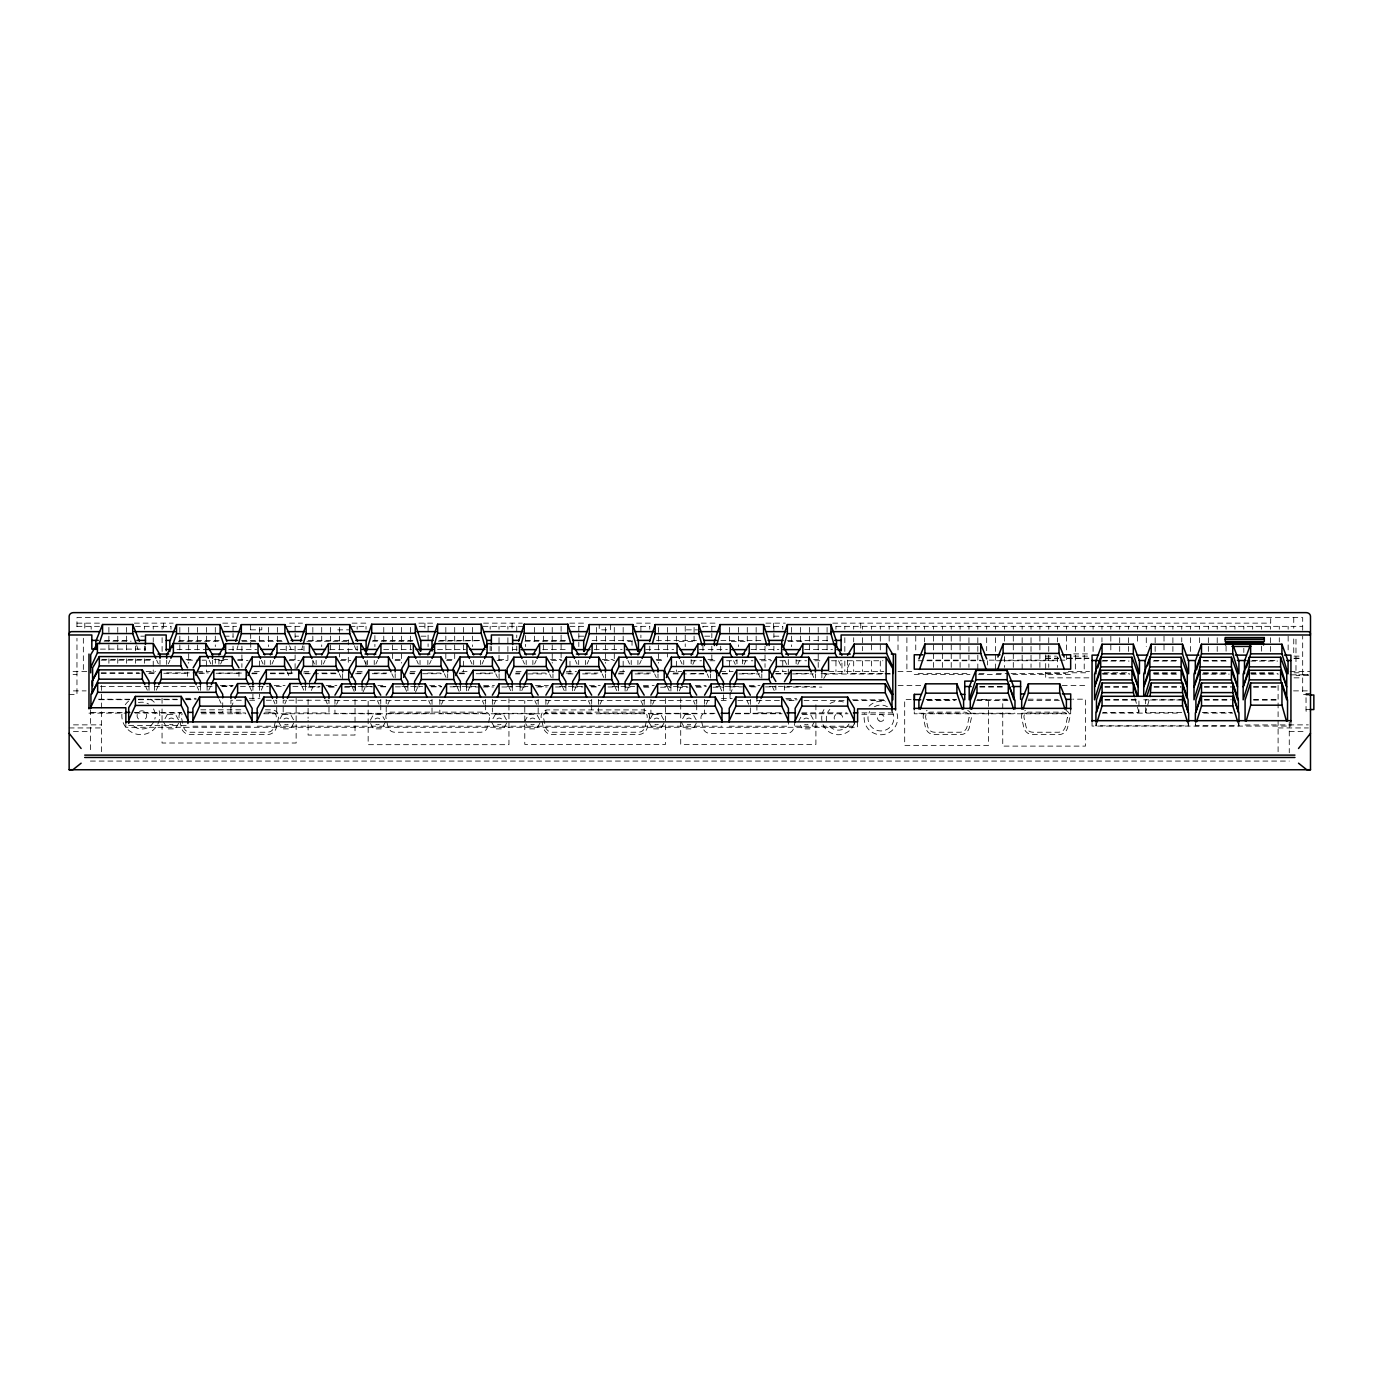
<?xml version="1.0" encoding="UTF-8"?>
<svg xmlns="http://www.w3.org/2000/svg" width="1383" height="1383" viewBox="0 0 1383 1383"><rect width="100%" height="100%" fill="white"/><g stroke="black" fill="none" stroke-linecap="round" stroke-linejoin="round"><path stroke-width="0.75" stroke-dasharray="5 3.75" d="M275.407 721.286L274.18 726.801A6.967 6.967 0 0 1 267.386 732.247L190.284 732.247A6.967 6.967 0 0 1 183.49 726.801L181.45 717.604A4.477 4.477 0 0 1 182.331 713.818M646.362 721.286L645.135 726.801A6.967 6.967 0 0 1 638.341 732.247L552.301 732.247A6.967 6.967 0 0 1 545.507 726.801L543.45 717.604A4.477 4.477 0 0 1 547.824 712.141L642.801 712.141A4.477 4.477 0 0 1 647.175 717.604M795.381 720.56L793.738 727.925A6.967 6.967 0 0 1 786.944 733.37L709.842 733.37A6.967 6.967 0 0 1 703.048 727.925L701.406 720.56M236.856 649.716L237.98 645.705M301.667 649.716L302.791 645.705M1181.739 712.401L1145.643 712.401L1149.55 698.553M1188.654 721.58L1188.654 725.816L1095.924 725.816L1097.151 721.84M1238.943 721.58L1238.943 725.816L1195.361 725.816L1196.589 721.84M156.279 690.169L157.956 686.504M168.363 663.823L170.04 660.158M208.781 690.169L210.458 686.504M220.606 664.013L222.283 660.348M230.909 707.56L234.263 700.213M272.002 664.013L273.678 660.348M261.301 690.169L262.977 686.504M284.846 703.895L286.523 700.213M323.397 664.013L325.074 660.348M311.296 690.463L312.973 686.798M336.622 704.241L338.299 700.576M362.934 692.295L365.44 686.798M375.899 664.013L377.576 660.348M387.88 704.241L389.557 700.576M415.436 692.295L417.96 686.798M429.543 664.013L431.219 660.348M441.505 704.241L443.182 700.576M468.146 690.618L469.822 686.953M482.062 664.013L483.722 660.348M494.025 704.241L495.702 700.576M521.771 690.618L523.448 686.953M534.564 664.013L536.241 660.348M547.547 704.241L549.224 700.576M574.291 690.618L575.968 686.953M587.084 664.013L588.76 660.348M600.066 704.241L601.743 700.576M626.776 690.86L628.452 687.195M639.603 664.013L641.28 660.348M652.586 704.241L654.263 700.576M679.295 690.86L680.955 687.195M692.831 664.41L694.508 660.746M706.212 704.241L707.889 700.576M730.051 694.197L733.405 686.85M744.175 664.41L745.852 660.746M758.576 703.774L760.252 700.109M797.801 664.41L799.478 660.746M847.52 668.075L850.873 660.746M385.65 721.615L381.639 728.876L373.583 728.876L369.572 721.615L373.583 714.354L381.639 714.354L384.647 719.8M524.641 721.615L528.652 714.354L536.708 714.354L540.718 721.615L536.708 728.876L528.652 728.876L525.747 723.62M798.389 721.615L801.397 716.169M814.466 721.615L810.455 728.876L802.399 728.876L800.394 725.245M823.784 678.465L827.604 672.017M438.342 641.124L480.454 640.692M76.964 623.145L99.887 623.145M134.376 623.145L173.169 623.145M222.732 623.145L237.824 623.145M289.566 623.145L302.497 623.145M352.06 623.145L367.152 623.145M418.876 623.145L434.227 623.145M483.549 623.145L522.342 623.145M569.761 623.145L586.997 623.145M636.578 623.145L651.67 623.145M701.25 623.145L718.486 623.145M765.905 623.145L785.302 623.145M832.722 623.145L1270.7 623.145L1270.7 617.561M76.964 626.343L100.025 626.343M135.499 626.343L170.973 626.343M224.167 626.343L236.579 626.343M286.229 626.343L302.186 626.343M350.072 626.343L366.028 626.343M419.222 626.343L433.415 626.343M483.065 626.343L523.863 626.343M569.969 626.343L585.925 626.343M632.031 626.343L649.768 626.343M702.962 626.343L715.374 626.343M765.024 626.343L782.761 626.343M835.954 626.343L1302.682 626.343M250.617 629.853L261.785 629.853L261.785 624.822M337.763 629.853L348.931 629.853M686.366 629.853L697.551 629.853M140.824 636.18L144.368 636.18M224.167 636.18L233.036 636.18M295.098 636.18L298.642 636.18M421.002 636.18L428.09 636.18M578.82 636.18L585.925 636.18M704.725 636.18L711.83 636.18M773.892 636.18L782.761 636.18M104.693 640.398L130.434 640.398M179.133 640.398L220.053 640.398M241.576 640.398L282.495 640.398M308.323 640.398L349.242 640.398M372.926 640.398L413.845 640.398M439.673 640.398L480.593 640.398M525.505 640.398L566.304 640.398M592.08 640.398L630.717 640.398M656.476 640.398L699.418 640.398M720.889 640.398L761.687 640.398M787.446 640.398L830.388 640.398M104.157 641.176L131.126 641.176M178.269 641.297L220.467 641.297M242.077 641.297L284.293 641.297M306.888 641.297L349.086 641.297M372.425 641.193L414.537 641.193M524.952 641.193L567.065 641.193M627.899 641.556L632.117 641.556M679.088 641.556L695.926 641.556M731.244 641.556L748.099 641.556M788.103 641.556L802.832 641.556M100.406 649.111L145.457 649.111M176.989 649.405L204.978 649.405M228.662 649.405L256.65 649.405M280.334 649.405L306.179 649.405M329.863 649.405L357.851 649.405M383.696 649.405L411.685 649.405M437.529 649.405L465.518 649.405M512.626 649.612L516.931 649.612M542.689 649.612L568.448 649.612M594.223 649.612L622.125 649.612M645.74 649.612L673.659 649.612M699.418 649.612L727.337 649.612M750.952 649.612L778.854 649.612M804.629 649.612L832.531 649.612M1073.727 653.9L1088.836 653.9M1045.686 656.13L1056.491 656.13M1073.761 656.13L1088.888 656.13M1294.039 656.13L1302.682 656.13M1045.686 658.152L1058.652 658.152M1067.296 658.152L1088.888 658.152M1294.039 658.152L1302.682 658.152M1045.686 658.377L1058.652 658.377M1067.296 658.377L1088.888 658.377M1294.039 658.377L1302.682 658.377M101.927 659.466L151.525 659.466M186.031 659.466L194.657 659.466M214.071 659.466L220.537 659.466M222.698 659.466L229.163 659.466M237.79 659.466L246.416 659.466M289.548 659.466L298.175 659.466M341.307 659.466L349.934 659.466M395.227 659.466L403.853 659.466M446.986 659.466L455.612 659.466M498.744 659.466L507.388 659.466M550.52 659.466L561.291 659.466M602.279 659.466L613.049 659.466M656.199 659.466L664.825 659.466M707.958 659.466L716.584 659.466M759.716 659.466L770.504 659.466M813.636 659.466L822.263 659.466M101.201 660.175L151.594 660.175M187.518 660.175L200.016 660.175M202.091 660.175L206.257 660.175M927.094 660.158L980.668 660.158M989.243 660.158L997.817 660.158M999.961 660.158L1057.805 660.158M1059.948 660.158L1068.523 660.158M218.929 660.365L225.17 660.365M237.669 660.365L248.076 660.365M289.064 660.365L299.471 660.365M340.46 660.365L350.867 660.365M395.054 660.365L403.387 660.365M446.605 660.365L454.938 660.365M497.033 660.365L507.44 660.365M551.627 660.365L562.051 660.365M604.146 660.365L614.553 660.365M656.666 660.365L664.998 660.365M691.154 660.763L701.561 660.763M709.894 660.763L718.226 660.763M726.559 660.763L736.966 660.763M742.498 660.763L752.905 660.763M761.238 660.763L771.645 660.763M779.977 660.763L788.31 660.763M796.124 660.763L806.531 660.763M814.864 660.763L823.196 660.763M831.529 660.763L841.936 660.763M847.52 660.763L882.924 660.763M918.191 660.746L985.37 660.746M996.4 660.746L1057.286 660.746M1102.735 660.521L1128.407 660.521M1154.062 660.521L1179.716 660.521M1203.245 660.521L1228.917 660.521M1252.428 660.521L1278.099 660.521M1102.113 661.057L1129.081 661.057M1153.353 661.057L1178.247 661.057M1203.625 661.057L1228.536 661.057M1250.716 661.057L1277.685 661.057M73.057 671.568L87.25 671.568M146.131 671.568L155.518 671.568M197.562 671.568L209.974 671.568M254.316 671.568L261.301 671.568M303.966 671.568L311.054 671.568M357.16 671.568L362.761 671.568M410.267 671.568L417.459 671.568M462.078 671.568L468.889 671.568M516.049 671.568L522.515 671.568M566.408 671.568L576.486 671.568M619.67 671.568L628.297 671.568M669.268 671.568L681.681 671.568M720.699 671.568L733.111 671.568M773.892 671.568L786.305 671.568M828.866 671.568L883.841 671.568M898.016 671.568L913.264 671.568M1068.264 671.568L1089.545 671.568M1290.114 671.568L1310.496 671.568M1045.686 672.778L1088.888 672.778M1103.997 672.778L1129.911 672.778M1153.664 672.778L1179.578 672.778M1203.331 672.778L1229.245 672.778M1250.854 672.778L1276.768 672.778M1294.039 672.778L1302.682 672.778M101.201 672.881L138.992 672.881M149.485 672.881L155.795 672.881M166.686 672.881L195.85 672.881M197.925 672.881L208.332 672.881M218.929 673.072L243.909 673.072M252.242 673.072L260.574 673.072M270.325 673.072L295.305 673.072M303.638 673.072L311.97 673.072M321.72 673.072L336.294 673.072M357.108 673.072L363.366 673.072M374.24 673.072L386.721 673.072M409.627 673.072L415.885 673.072M427.866 673.072L440.364 673.072M459.104 673.072L467.419 673.072M480.385 673.072L492.867 673.072M515.773 673.072L519.939 673.072M532.887 673.072L545.386 673.072M566.2 673.072L574.533 673.072M585.407 673.072L597.905 673.072M618.72 673.072L627.052 673.072M637.926 673.072L650.408 673.072M673.314 673.072L679.572 673.072M101.218 673.262L140.081 673.262M148.707 673.262L155.19 673.262M163.816 673.262L187.569 673.262M199.394 673.262L207.727 673.262M216.059 673.262L238.965 673.262M251.706 673.728L260.021 673.728M270.446 673.728L291.26 673.728M305.176 673.728L311.434 673.728M313.509 673.728L336.415 673.728M355.604 673.728L363.936 673.728M372.269 673.728L386.842 673.728M410.215 673.728L414.381 673.728M422.697 673.728L441.436 673.728M459.519 673.728L465.777 673.728M476.184 673.728L492.832 673.728M691.154 673.486L703.653 673.486M722.393 673.486L730.725 673.486M742.498 673.486L754.997 673.486M775.811 673.486L786.218 673.486M796.124 673.486L808.623 673.486M821.122 673.486L841.936 673.486L841.936 659.605M882.924 673.486L847.52 673.486L847.52 659.605M884.999 673.486L891.257 673.486M918.191 673.469L970.676 673.469M979.078 673.469L987.462 673.469M996.4 673.469L1009.002 673.469M1011.094 673.469L1065.671 673.469M515.479 673.901L519.645 673.901M527.978 673.901L546.717 673.901M567.998 673.901L574.239 673.901M582.571 673.901L597.145 673.901M618.426 673.901L626.758 673.901M635.091 673.901L649.664 673.901M673.02 673.901L679.278 673.901M681.352 673.901L704.258 673.901M722.237 673.901L730.57 673.901M738.902 673.901L759.716 673.901M775.88 673.901L790.454 673.901M792.528 673.901L813.36 673.901M824.009 674.022L892.83 674.022M1102.113 673.763L1129.081 673.763M1153.353 673.763L1178.247 673.763M1203.625 673.763L1228.536 673.763M1250.716 673.763L1277.685 673.763M1102.856 674.091L1129.825 674.091M1154.096 674.091L1178.99 674.091M1202.294 674.091L1229.28 674.091M1251.459 674.091L1278.445 674.091M73.057 674.403L76.964 674.403M914.249 674.576L969.95 674.576M978.524 674.576L1004.248 674.576M1012.805 674.576L1070.667 674.576M1302.682 674.403L1308.543 674.403M1290.114 674.852L1308.474 674.783M1308.543 675.405L1295.975 675.371L1295.975 636.18M1088.888 677.843L1045.686 677.843L1045.686 653.9M1294.039 677.843L1302.682 677.843M220.295 685.467L233.243 685.467M274.249 685.467L285.054 685.467M326.06 685.467L336.864 685.467M377.87 685.467L386.514 685.467M429.681 685.467L440.486 685.467M483.652 685.467L494.457 685.467M535.463 685.467L548.429 685.467M589.435 685.467L600.239 685.467M643.406 685.467L654.211 685.467M695.217 685.467L706.021 685.467M749.188 685.467L759.993 685.467M898.155 685.467L921.891 685.467M1062.213 685.467L1088.127 685.467M222.3 685.968L232.707 685.968M100.475 686.538L149.001 686.538M154.602 686.538L200.414 686.538M207.104 686.538L213.362 686.538M221.678 686.538L232.102 686.538M240.435 686.538L268.354 686.452M276.289 686.538L282.927 686.452M292.937 686.538L319.75 686.452M328.082 686.452L336.415 686.452M349.363 686.452L372.269 686.452M380.602 686.452L386.842 686.452M401.883 686.452L422.697 686.452M431.029 686.452L441.436 686.452M453.278 686.452L476.184 686.452M484.517 686.452L492.832 686.452M507.146 686.625L527.978 686.625M538.385 686.625L546.717 686.625M559.666 686.625L582.571 686.625M590.904 686.625L599.237 686.625M612.185 686.625L635.091 686.625M643.423 686.625L651.739 686.625M664.687 686.625L687.593 686.625M695.926 686.625L706.333 686.625M715.996 686.625L740.977 686.625M749.309 686.625L757.642 686.625M769.622 686.625L815.434 686.625M979.786 686.521L1005.562 686.521M309.619 686.832L320.043 686.832M328.359 686.832L334.617 686.832M345.024 686.832L355.431 686.832M362.087 686.832L372.511 686.832M380.826 686.832L387.084 686.832M395.4 686.832L407.899 686.832M414.606 686.832L422.939 686.832M431.271 686.832L441.678 686.832M450.011 686.832L460.418 686.832M466.469 686.971L481.042 686.971M483.116 686.971L493.541 686.971M501.856 686.971L512.28 686.971M520.094 686.971L528.427 686.971M536.76 686.971L547.167 686.971M555.499 686.971L565.906 686.971M572.614 686.971L583.021 686.971M591.354 686.971L599.686 686.971M608.001 686.971L618.426 686.971M730.051 686.884L742.533 686.884M750.865 686.884L757.123 686.884M765.439 686.884L775.863 686.884M1104.931 686.798L1129.825 686.798M1154.096 686.798L1181.065 686.798M1204.368 686.798L1231.354 686.798M1253.534 686.798L1278.445 686.798M308.098 687.005L318.764 687.005M329.431 687.005L335.827 687.005M344.367 687.005L355.033 687.005L355.033 691.189M625.099 687.213L633.431 687.213M643.838 687.213L652.171 687.213M660.504 687.213L670.911 687.213M677.618 687.213L688.025 687.213M696.358 687.213L704.673 687.213M713.006 687.213L723.413 687.213M784.455 687.092L821.865 687.092M979.821 687.057L1005.355 687.057M1104.931 687.092L1129.825 687.092M1154.096 687.092L1181.065 687.092M1204.368 687.092L1231.354 687.092M1253.534 687.092L1278.445 687.092M73.403 690.878L86.126 690.878M1293.52 690.878L1310.496 690.878M1310.496 693.402L1306.036 693.402L1306.036 711.156L1310.496 711.156M69.15 694.508L76.964 694.508L76.964 638.255M1308.543 694.508L1302.682 694.508L1302.682 636.18M1306.036 695.009L1309.943 695.009M185.478 698.311L196.109 698.311M249.32 698.311L259.952 698.311M721.477 698.605L732.212 698.605M785.855 698.605L796.591 698.605M98.349 699.245L130.019 699.245M138.456 699.245L149.001 699.245M154.602 699.245L177.508 699.245M185.823 699.245L196.248 699.245M1006.997 699.176L1002.744 699.176L1002.744 746.111L1085.43 746.111L1085.43 699.176L1072.707 699.176M1028.191 699.176L1058.168 699.366M911.138 699.556L904.689 699.556L904.689 745.368L988.499 745.368L988.499 699.556L977.746 699.556M926.178 699.556L956.258 699.556M99.576 699.694L129.812 699.694M138.456 699.694L177.335 699.694M185.979 699.694L194.623 699.694M786.581 699.815L797.196 699.815M852.447 699.815L884.325 699.815M927.025 699.781L956.362 699.781M977.695 699.781L1007.498 699.781M1104.931 699.798L1138.14 699.798M1143.724 699.798L1185.214 699.798M1204.368 699.798L1231.354 699.798M1253.534 699.798L1278.445 699.798M241.333 700.247L230.909 700.247L230.909 712.954L245.5 712.954M249.666 700.247L257.981 700.247M266.314 700.247L276.721 700.247L276.721 712.954L264.239 712.954M1104.965 699.971L1138.935 699.971L1138.935 712.401L1102.856 712.401M1181.739 699.971L1145.643 699.971L1145.643 712.401M1204.42 699.971L1229.885 699.971M1253.568 699.971L1279.05 699.971M756.899 700.42L780.479 700.42M789.053 700.42L795.484 700.42M804.059 700.42L844.806 700.42M853.38 700.42L885.552 700.42M927.423 700.507L955.083 700.507M976.692 700.507L1008.605 700.507M1028.088 700.507L1060 700.507M334.945 700.593L380.757 700.593M386.203 700.593L432.015 700.593M439.829 700.593L485.64 700.593M492.348 700.593L538.16 700.593M545.887 700.593L591.682 700.593M598.39 700.593L644.201 700.593M650.909 700.593L696.721 700.593M704.535 700.593L712.867 700.593M721.2 700.593L729.533 700.593M737.848 700.593L750.347 700.593M1306.036 709.548L1309.943 709.548M200.812 709.807L243.927 709.807M265.467 709.807L272.866 709.877A6.829 6.829 0 0 1 278.657 717.103L276.185 728.322A9.301 9.301 0 0 1 268.423 734.529L189.246 734.529A9.301 9.301 0 0 1 181.484 728.322L179.012 717.103A6.829 6.829 0 0 1 181.19 711.605M200.881 712.141L243.892 712.141M265.398 712.141L271.846 712.141A4.477 4.477 0 0 1 276.22 717.604M90.932 712.401L123.329 712.401M134.134 712.401L181.657 712.401M201.105 712.401L222.715 712.401L222.715 699.694M1202.294 712.401L1232.011 712.401M780.479 712.85L756.899 712.85L756.899 699.158M801.915 712.85L846.949 712.85M861.955 712.85L891.983 712.85M88.979 713.144L125.853 713.144M135.05 713.092L181.588 713.092M1102.389 713.109L1180.027 713.109M1203.659 713.109L1232.72 713.109M714.959 713.3L704.535 713.3L704.535 704.829M735.479 713.265L780.652 713.265M918.9 713.23L963.588 713.23M970.296 713.23L1014.984 713.23M1021.691 713.23L1066.397 713.23M201.365 713.766L245.776 713.766M263.634 713.766L713.369 713.766M735.566 713.766L782.104 713.766M801.483 713.766L848.021 713.766M802.399 714.354L810.455 714.354L813.463 719.8M861.816 714.285L895.579 714.285M73.472 724.865L101.547 724.865M1245.08 724.969L1308.335 724.865M128.705 725.522L187.932 725.522M192.911 726.196L252.121 726.196M257.169 726.196L721.978 726.196M729.221 726.196L788.448 726.196L788.448 720.785M795.139 726.196L854.366 726.196L854.366 720.785M69.15 727.942L101.547 727.942M1278.099 727.942L1308.37 727.942M73.403 731.538L90.379 731.538M1289.267 731.538L1306.261 731.538M90.379 761.065L1289.267 761.065M838.582 660.746L841.936 668.075M812.08 673.884L813.757 677.549M784.956 660.746L786.633 664.41M772.509 686.85L774.186 690.515M758.454 673.884L760.131 677.549M733.612 660.746L735.289 664.41M746.993 700.576L748.67 704.241M720.076 687.195L721.753 690.86M707.145 673.884L708.822 677.549M680.384 660.348L682.061 664.013M693.367 700.576L695.044 704.241M667.557 687.195L669.234 690.86M654.643 673.884L656.32 677.549M627.865 660.348L629.542 664.013M640.848 700.576L644.201 707.906L644.201 713.3L598.39 713.3L598.39 707.906M615.072 686.953L616.749 690.618M602.124 673.884L603.801 677.549M575.345 660.348L577.022 664.013M588.345 700.576L590.005 704.241M562.553 686.953L564.229 690.618M549.604 673.884L551.281 677.549M522.843 660.348L524.52 664.013M534.806 700.576L536.483 704.241M508.927 686.953L510.604 690.618M495.736 673.711L497.413 677.376M470.324 660.348L472.001 664.013M482.287 700.576L483.964 704.241M457.064 686.798L459.571 692.295M444.341 673.711L446.017 677.376M416.698 660.348L418.358 664.013M428.661 700.576L430.338 704.241M404.545 686.798L407.069 692.295M391.821 673.711L393.498 677.376M364.178 660.348L365.855 664.013M377.403 700.576L379.08 704.241M352.077 686.798L354.601 692.295M339.302 673.711L340.979 677.376M312.783 660.348L314.46 664.013M325.645 700.213L327.304 703.895M302.082 686.504L303.759 690.169M287.076 671.879L288.753 675.544M261.387 660.348L263.064 664.013M273.385 700.213L275.044 703.895M249.562 686.504L252.916 693.834M209.144 660.158L210.821 663.823M219.361 699.66L221.038 703.342M197.06 686.504L198.737 690.169M156.642 660.158L158.319 663.823M145.664 686.504L147.341 690.169M354.411 645.705L355.967 649.716M289.6 645.705L291.173 649.716M136.744 645.584L138.093 649.595M1237.716 721.84L1238.943 725.816M1187.427 721.84L1188.654 725.816M1135.028 698.553L1138.935 712.401M1302.682 630.199L1302.682 617.561L76.964 617.561L76.964 630.199M1293.745 617.561L1293.745 628.245M1293.745 638.946L1293.745 653.9M1290.927 721.857L1290.927 726.075L1092.051 726.075L1092.051 721.857M1289.267 722.237L1289.267 752.784M1288.143 626.361L1288.143 629.23M1288.143 636.18L1288.143 652.517M1279.292 626.361L1279.292 629.23M1279.292 637.701L1279.292 641.937M1278.099 685.467L1278.099 752.784M1270.424 626.361L1270.424 629.23M1270.424 637.701L1270.424 652.517M1261.555 626.361L1261.555 629.23M1261.555 646.155L1261.555 652.517M1252.687 626.361L1252.687 629.23M1243.818 626.361L1243.818 629.23M1243.818 648.281L1243.818 652.517M1234.95 626.361L1234.95 629.23M1226.081 626.361L1226.081 629.23M1226.081 646.155L1226.081 652.517M1217.213 626.361L1217.213 629.23M1217.213 637.701L1217.213 652.517M1208.344 626.361L1208.344 629.23M1208.344 637.701L1208.344 652.517M1199.493 626.361L1199.493 629.23M1199.493 637.701L1199.493 644.046M1195.361 721.58L1195.361 725.816M1190.625 626.361L1190.625 629.23M1190.625 637.701L1190.625 652.517M1181.756 626.361L1181.756 629.23M1181.756 637.701L1181.756 641.937M1172.888 626.361L1172.888 629.23M1172.888 637.701L1172.888 652.517M1164.019 626.361L1164.019 629.23M1164.019 636.18L1164.019 652.517M1155.151 626.361L1155.151 629.23M1155.151 637.701L1155.151 652.517M1146.282 626.361L1146.282 629.23M1146.282 637.701L1146.282 646.587M1137.414 626.361L1137.414 629.23M1137.414 636.18L1137.414 644.513M1128.545 626.361L1128.545 629.23M1128.545 637.701L1128.545 652.517M1119.694 626.361L1119.694 629.23M1119.694 637.701L1119.694 652.517M1110.826 626.361L1110.826 629.23M1110.826 636.18L1110.826 652.517M1101.957 626.361L1101.957 629.23M1101.957 637.701L1101.957 641.937M1095.924 721.58L1095.924 725.816M1093.089 626.361L1093.089 629.23M1093.089 637.701L1093.089 652.517M1084.22 626.361L1084.22 629.23M1084.22 637.701L1084.22 671.568M1075.352 626.361L1075.352 629.23M1075.352 637.701L1075.352 671.568M1070.701 709.669L1070.701 713.784L914.267 713.784L914.267 709.773M1066.483 626.361L1066.483 629.23M1066.483 636.18L1066.483 652.517M1066.483 654.626L1066.483 663.235M1057.615 626.361L1057.615 629.23M1057.615 637.701L1057.615 641.937M1057.615 656.752L1057.615 667.401M1048.746 626.361L1048.746 629.23M1048.746 637.701L1048.746 667.401M1039.895 626.361L1039.895 629.23M1039.895 636.18L1039.895 667.401M1031.026 626.361L1031.026 629.23M1031.026 637.701L1031.026 667.401M1022.158 626.361L1022.158 629.23M1022.158 637.701L1022.158 671.568M1013.29 626.361L1013.29 629.23M1013.29 636.18L1013.29 667.401M1004.421 626.361L1004.421 629.23M1004.421 636.18L1004.421 641.937M1004.421 656.752L1004.421 667.401M995.553 626.361L995.553 629.23M995.553 637.701L995.553 671.568M987.462 660.746L987.462 664.981M986.684 626.361L986.684 629.23M986.684 637.701L986.684 650.753M977.816 626.361L977.816 629.23M977.816 637.701L977.816 671.568M968.947 626.361L968.947 629.23M968.947 637.701L968.947 667.401M960.096 626.361L960.096 629.23M960.096 636.18L960.096 667.401M951.227 626.361L951.227 629.23M951.227 636.18L951.227 667.401M942.359 626.361L942.359 629.23M942.359 636.18L942.359 667.401M933.49 626.361L933.49 629.23M933.49 636.18L933.49 667.401M924.622 626.361L924.622 629.23M924.622 637.701L924.622 641.937M915.753 626.361L915.753 629.23M915.753 636.18L915.753 652.517M906.885 626.361L906.885 629.23M906.885 637.701L906.885 671.568M898.016 626.361L898.016 629.23M898.016 636.18L898.016 652.517M889.165 626.361L889.165 629.23M889.165 636.18L889.165 644.046M880.297 626.361L880.297 629.23M880.297 636.18L880.297 650.753M880.297 660.988L880.297 671.568M871.428 626.361L871.428 629.23M871.428 636.18L871.428 650.753M871.428 660.988L871.428 671.568M862.56 626.361L862.56 629.23M862.56 637.701L862.56 650.753M862.56 660.988L862.56 671.568M860.745 623.145L860.745 632.463M857.598 721.874L857.598 727.285L125.853 727.285L125.853 721.874M853.691 626.361L853.691 629.23M853.691 637.701L853.691 641.937M853.691 660.988L853.691 671.568M844.823 626.361L844.823 629.23M844.823 637.701L844.823 652.517M844.823 660.988L844.823 671.568M835.954 626.361L835.954 629.23M835.954 660.988L835.954 671.568M827.086 627.381L827.086 650.753M821.865 674.022L821.865 677.947M818.217 627.381L818.217 667.401M815.901 704.846L815.901 744.417L680.713 744.417L680.713 704.846M815.434 673.901L815.434 678.137M809.366 627.381L809.366 650.753M800.498 627.381L800.498 644.046M796.124 659.605L796.124 663.84M791.629 627.381L791.629 646.587M788.31 659.605L788.31 667.125M788.31 669.251L788.31 673.486M784.455 685.933L784.455 690.169M782.761 626.361L782.761 629.23M782.761 661.16L782.761 671.568M775.863 685.709L775.863 689.944M773.892 626.343L773.892 632.238M773.892 633.466L773.892 637.701M773.892 646.155L773.892 650.753M773.529 623.145L773.529 629.853M765.024 646.155L765.024 667.401M761.808 673.901L761.808 678.137M756.155 627.381L756.155 650.753M750.347 699.418L750.347 706.955M750.347 707.906L750.347 713.3M747.287 627.381L747.287 644.046M742.498 659.605L742.498 663.84M738.418 627.381L738.418 646.587M736.966 659.605L736.966 663.84M730.051 685.709L730.051 692.07M730.051 693.229L730.051 699.591M729.567 627.381L729.567 641.937M729.567 661.16L729.567 671.568M723.413 686.037L723.413 699.919M720.699 646.155L720.699 650.753M711.83 626.343L711.83 632.238M711.83 633.466L711.83 637.701M711.83 646.155L711.83 663.235M710.499 673.901L710.499 678.137M704.535 699.418L704.535 703.67M702.962 626.361L702.962 627.381M702.962 646.155L702.962 650.753M696.721 699.418L696.721 703.67M696.721 704.829L696.721 713.3L650.909 713.3L650.909 704.829M694.093 627.381L694.093 644.046M691.154 659.605L691.154 663.84M685.225 626.343L685.225 646.587M683.738 660.365L683.738 664.601M680.713 698.605L680.713 702.771M677.618 686.037L677.618 692.399M676.356 627.381L676.356 641.937M676.356 661.16L676.356 671.568M670.911 686.037L670.911 694.525M667.488 627.381L667.488 656.994M665.551 698.571L665.551 744.382L524.779 744.382L524.779 700.662M658.619 627.381L658.619 663.097M657.997 673.901L657.997 678.137M650.909 699.418L650.909 703.67M649.768 626.361L649.768 629.23M649.768 646.155L649.768 650.753M644.201 699.418L644.201 706.955M640.899 626.343L640.899 637.701M637.926 660.365L637.926 664.601M632.031 640.346L632.031 646.587M631.218 660.365L631.218 664.601M625.099 686.037L625.099 692.399M623.163 627.381L623.163 641.937M623.163 661.16L623.163 671.568M618.426 685.812L618.426 692.174M614.294 627.381L614.294 659.086M610.387 624.822L610.387 629.853L599.219 629.853L599.219 624.822M605.426 627.381L605.426 663.235M605.477 673.901L605.477 678.137M598.39 699.418L598.39 706.955M596.557 627.381L596.557 650.753M591.682 699.418L591.682 703.67M591.682 704.829L591.682 713.3L545.887 713.3L545.887 707.906M585.407 660.365L585.407 664.601M578.82 626.343L578.82 632.238M578.82 633.466L578.82 646.587M578.699 660.365L578.699 664.601M572.614 685.812L572.614 692.174M569.969 661.16L569.969 671.568M565.906 685.812L565.906 692.174M561.1 626.343L561.1 661.16M552.958 673.901L552.958 678.137M552.232 627.381L552.232 663.097M545.887 699.418L545.887 706.955M543.363 627.381L543.363 650.753M538.16 699.418L538.16 706.955M538.16 707.906L538.16 713.3L492.348 713.3L492.348 707.906M534.495 627.381L534.495 644.513M532.887 660.365L532.887 664.601M526.18 660.365L526.18 664.601M525.626 635.575L525.626 646.587M520.094 685.812L520.094 692.174M516.758 626.343L516.758 637.701M516.758 646.155L516.758 650.753M512.626 646.674L512.626 650.84M512.28 685.812L512.28 692.174M512.073 623.145L512.073 629.853M508.944 698.864L508.944 703.031M508.944 705.123L508.944 744.676L368.155 744.676L368.155 698.864M507.889 626.361L507.889 629.23M507.889 637.701L507.889 663.097M499.021 626.361L499.021 629.23M499.021 637.701L499.021 663.097M499.09 673.728L499.09 681.041M492.348 699.418L492.348 706.955M491.363 646.57L491.363 650.684M490.17 626.361L490.17 629.23M490.17 646.155L490.17 650.753M485.64 699.418L485.64 703.67M485.64 704.829L485.64 713.3L439.829 713.3L439.829 707.906M480.385 660.365L480.385 664.601M473.678 660.365L473.678 664.601M472.433 627.381L472.433 646.587M466.469 685.812L466.469 692.174M463.564 627.381L463.564 650.753M463.564 661.16L463.564 671.568M460.418 685.657L460.418 694.128M454.696 627.381L454.696 659.086M447.694 673.728L447.694 677.964M445.827 627.381L445.827 659.086M439.829 699.418L439.829 706.955M432.015 699.418L432.015 706.955M432.015 707.906L432.015 713.3L386.203 713.3L386.203 704.829M428.09 626.343L428.09 646.587M427.866 660.365L427.866 664.601M424.909 623.145L424.909 629.853M420.034 660.365L420.034 664.601M414.606 685.657L414.606 692.019M410.371 627.381L410.371 650.753M407.899 685.657L407.899 694.128M401.502 627.381L401.502 663.097M395.175 673.728L395.175 677.964M392.634 627.381L392.634 659.086M386.203 699.418L386.203 703.67M383.765 627.381L383.765 641.937M380.757 699.418L380.757 703.67M380.757 704.829L380.757 713.3L334.945 713.3L334.945 704.829M374.897 635.575L374.897 646.587M374.24 660.365L374.24 664.601M367.532 660.365L367.532 664.601M366.028 626.361L366.028 629.23M366.028 660.988L366.028 667.401M362.087 685.657L362.087 692.019M357.16 626.361L357.16 629.23M357.16 646.155L357.16 650.753M355.431 685.657L355.431 694.128M355.033 699.539L355.033 735.047L308.098 735.047L308.098 720.439M348.291 639.81L348.291 663.235M342.656 673.728L342.656 681.041M339.423 627.381L339.423 656.994M334.945 699.418L334.945 703.67M330.572 627.381L330.572 650.753M321.703 627.381L321.703 646.587M321.72 660.365L321.72 664.601M316.137 660.365L316.137 664.601M312.835 627.381L312.835 641.937M312.835 660.988L312.835 667.401M309.619 681.421L309.619 689.892M308.098 699.539L308.098 718.347M305.436 685.363L305.436 690.774M303.966 646.155L303.966 650.753M296.135 698.311L296.135 743.017L162.053 743.017L162.053 708.96M295.098 626.343L295.098 632.238M295.098 633.466L295.098 637.701M295.098 646.155L295.098 669.458M291.26 668.317L291.26 676.806M286.229 646.155L286.229 650.753M277.361 627.381L277.361 641.937M270.325 660.365L270.325 664.601M268.492 627.381L268.492 646.587M264.741 660.365L264.741 664.601M259.624 627.381L259.624 641.937M259.624 660.988L259.624 667.401M259.624 685.363L259.624 697.136M252.916 685.363L252.916 699.245M250.617 624.822L250.772 650.753M241.904 646.155L241.904 667.401M238.965 672.086L238.965 676.322M233.036 626.343L233.036 632.238M233.036 633.466L233.036 637.701M233.036 646.155L233.036 650.753M218.929 659.19L218.929 664.601M215.299 627.381L215.299 646.587M215.299 658.861L215.299 663.235M212.498 660.175L212.498 664.41M207.104 685.363L207.104 690.774M206.43 627.381L206.43 641.937M206.43 661.16L206.43 671.568M200.414 685.363L200.414 690.774M197.562 627.381L197.562 650.753M188.693 627.381L188.693 663.235M187.569 672.086L187.569 676.322M179.825 627.381L179.825 650.753M170.973 626.361L170.973 629.23M166.686 660.175L166.686 664.41M163.471 623.145L163.471 629.853M162.105 626.361L162.105 629.23M162.105 637.701L162.105 652.517M162.053 698.311L162.053 706.834M159.996 660.175L159.996 664.41M154.602 685.363L154.602 690.774M153.236 626.361L153.236 629.23M153.236 637.701L153.236 641.937M153.236 661.16L153.236 671.568M149.001 685.363L149.001 690.774M145.457 646.449L145.457 650.477M144.368 626.361L144.368 629.23M144.368 646.155L144.368 650.753M144.368 658.861L144.368 663.235M135.499 646.155L135.499 650.753M135.499 658.861L135.499 663.235M126.631 627.381L126.631 650.753M126.631 658.861L126.631 663.235M117.762 627.381L117.762 650.753M117.762 658.861L117.762 663.235M108.894 627.381L108.894 650.753M108.894 658.861L108.894 663.235M101.547 685.467L101.547 752.784M91.174 626.361L91.174 629.23M90.379 709.686L90.379 752.784M84.795 623.145L84.795 628.729M83.343 638.255L83.343 671.568M159.166 710.706A18.999 18.999 0 0 1 140.824 734.632A18.999 18.999 0 0 1 122.465 710.706M125.248 704.742A18.999 18.999 0 0 1 129.933 700.075M150.315 699.176A18.999 18.999 0 0 1 154.256 702.201M897.1 713.645A16.752 16.752 0 0 1 880.902 734.753A16.752 16.752 0 0 1 864.721 713.645M869.06 706.143A16.752 16.752 0 0 1 885.241 701.803M854.193 723.707A16.752 16.752 0 0 1 831.373 733.18A16.752 16.752 0 0 1 823.94 709.6M830.077 703.463A16.752 16.752 0 0 1 845.532 702.806M1065.999 710.413A6.898 6.898 0 0 1 1069.906 717.103L1067.417 728.34A9.387 9.387 0 0 1 1059.603 734.615L1031.804 734.615A9.387 9.387 0 0 1 1023.99 728.34L1021.501 717.103A6.898 6.898 0 0 1 1025.408 710.413M967.685 710.413A6.898 6.898 0 0 1 971.575 717.103L969.103 728.34A9.387 9.387 0 0 1 961.289 734.615L933.473 734.615A9.387 9.387 0 0 1 925.659 728.34L923.17 717.103A6.898 6.898 0 0 1 927.077 710.413M892.139 711.502A12.966 12.966 0 0 1 880.902 730.95A12.966 12.966 0 0 1 869.682 711.502M874.419 706.748A12.966 12.966 0 0 1 887.402 706.748M848.989 724.07A12.153 12.153 0 0 1 827.916 724.07M826.706 721.131A12.153 12.153 0 0 1 829.852 709.393M500.992 724.312A3.354 3.354 0 0 1 497.638 724.312M496.946 719.039A3.354 3.354 0 0 1 501.683 719.039M834.312 719.091A4.287 4.287 0 0 1 838.444 713.697A4.287 4.287 0 0 1 842.593 719.091M701.008 718.711A4.477 4.477 0 0 1 705.382 713.265M153.496 708.909A13.415 13.415 0 0 1 154.844 719.074M153.496 722.306A13.415 13.415 0 0 1 132.405 725.09M138.421 702.65A13.415 13.415 0 0 1 148.586 703.999M138.473 719.022A4.823 4.823 0 0 1 138.473 712.193A4.823 4.823 0 0 1 145.301 712.193A4.823 4.823 0 0 1 145.301 719.022M690.705 724.312A3.354 3.354 0 0 1 687.351 724.312M686.659 719.039A3.354 3.354 0 0 1 691.396 719.039M808.018 724.312A3.354 3.354 0 0 1 804.664 724.312M803.972 719.039A3.354 3.354 0 0 1 808.709 719.039M658.291 724.312A3.354 3.354 0 0 1 654.937 724.312M654.245 719.039A3.354 3.354 0 0 1 658.982 719.039M534.27 724.312A3.354 3.354 0 0 1 530.916 724.312M530.225 719.039A3.354 3.354 0 0 1 534.962 719.039M379.201 724.312A3.354 3.354 0 0 1 375.848 724.312M375.156 719.039A3.354 3.354 0 0 1 379.893 719.039M288.096 724.312A3.354 3.354 0 0 1 284.742 724.312M284.051 719.039A3.354 3.354 0 0 1 288.788 719.039M173.013 724.312A3.354 3.354 0 0 1 169.66 724.312M168.968 719.039A3.354 3.354 0 0 1 173.722 719.039M649.578 717.103L647.106 728.305A9.266 9.266 0 0 1 639.378 734.494L551.264 734.494A9.266 9.266 0 0 1 543.536 728.305L541.064 717.103A6.794 6.794 0 0 1 546.821 709.911L643.821 709.911A6.794 6.794 0 0 1 649.578 717.103M489.634 717.604L487.594 726.801A6.967 6.967 0 0 1 480.8 732.247L394.76 732.247A6.967 6.967 0 0 1 387.966 726.801L385.909 717.604A4.477 4.477 0 0 1 390.283 712.141L485.26 712.141A4.477 4.477 0 0 1 489.634 717.604M969.068 717.604L967.028 726.801A6.967 6.967 0 0 1 960.234 732.247L934.528 732.247A6.967 6.967 0 0 1 927.734 726.801L925.694 717.604A4.477 4.477 0 0 1 930.067 712.141L964.694 712.141A4.477 4.477 0 0 1 969.068 717.604M1067.399 717.604L1065.359 726.801A6.967 6.967 0 0 1 1058.548 732.247L1032.859 732.247A6.967 6.967 0 0 1 1026.048 726.801L1024.008 717.604A4.477 4.477 0 0 1 1028.382 712.141L1063.026 712.141A4.477 4.477 0 0 1 1067.399 717.604M167.412 714.354L163.384 721.615L167.412 728.876L175.451 728.876L179.479 721.615L175.451 714.354L167.412 714.354M282.478 714.354L278.45 721.615L282.478 728.876L290.516 728.876L294.544 721.615L290.516 714.354L282.478 714.354M495.373 714.354L491.345 721.615L495.373 728.876L503.429 728.876L507.44 721.615L503.429 714.354L495.373 714.354M652.69 714.354L648.662 721.615L652.69 728.876L660.728 728.876L664.756 721.615L660.728 714.354L652.69 714.354M685.086 714.354L681.058 721.615L685.086 728.876L693.125 728.876L697.153 721.615L693.125 714.354L685.086 714.354M328.981 700.247L283.187 700.247L283.187 712.954L328.981 712.954L328.981 700.247M879.208 720.941A3.406 3.406 0 0 0 884.307 717.984A3.406 3.406 0 0 0 879.208 715.028A3.406 3.406 0 0 0 879.208 720.941"/><path stroke-width="1.5" d="M238.533 643.7L241.333 633.656L241.333 624.615L284.915 624.615L292.729 641.297M303.344 643.7L306.144 633.656L306.144 624.615L349.709 624.615L357.54 641.297M366.668 651.082L371.699 633.276L371.699 624.234L415.263 624.234L420.864 641.193L420.864 651.082M433.709 647.123L437.616 633.276L437.616 624.234L481.198 624.234L486.781 640.623L486.781 646.846M520.319 647.123L524.226 633.276L524.226 624.234L567.808 624.234L573.392 641.193L573.392 649.111M584.231 651.445L589.262 633.639L589.262 624.58L632.844 624.58L638.427 641.556L638.427 651.445M652.396 643.527L655.179 633.639L655.179 624.58L698.761 624.58L704.345 641.556L704.345 645.515M716.636 645.498L719.99 633.639L719.99 624.58L763.572 624.58L769.155 641.556L769.155 645.515M783.452 647.486L787.359 633.639L787.359 624.58L830.941 624.58L836.525 641.556L836.525 647.486M1102.061 682.995L1102.061 692.606L1096.477 712.401L1096.477 699.971L1102.061 682.995L1133.351 682.995L1137.69 696.202M1150.103 696.565L1151.226 682.995L1182.517 682.995L1188.101 699.971L1188.101 712.401L1182.517 692.606L1182.517 682.995M1201.516 682.995L1201.516 692.606L1195.915 712.401L1195.915 699.971L1201.516 682.995L1232.789 682.995L1238.373 699.971L1238.373 712.401L1232.789 692.606L1232.789 682.995M1246.204 721.01L1250.664 705.192L1250.664 682.995L1281.955 682.995L1287.538 699.971L1287.538 720.802M1097.722 667.782L1102.026 653.831L1102.026 644.236L1133.317 644.236L1139.454 661.057L1139.454 673.763L1133.317 653.831L1133.317 644.236M1100.695 657.271L1100.695 666.865L1094.558 686.798L1094.558 674.091L1100.695 657.271L1131.986 657.271L1138.14 674.091L1138.14 686.798L1131.986 666.865L1131.986 657.271M1100.695 670.271L1100.695 679.866L1094.558 699.798L1094.558 687.092L1100.695 670.271L1131.986 670.271L1138.14 687.092L1138.14 695.563M1097.151 721.84L1102.061 705.883L1102.061 696.289L1182.517 696.289L1188.654 713.109L1188.654 721.58M1147.51 665.793L1151.192 653.831L1151.192 644.236L1182.482 644.236L1188.619 661.057L1188.619 673.763L1182.482 653.831L1182.482 644.236M1149.861 657.271L1149.861 666.865L1143.724 686.798L1143.724 674.091L1149.861 657.271L1181.151 657.271L1187.288 674.091L1187.288 686.798L1181.151 666.865L1181.151 657.271M1144.951 695.822L1149.861 679.866L1149.861 670.271L1181.151 670.271L1187.288 687.092L1187.288 697.689M1196.554 669.787L1201.481 653.831L1201.481 644.236L1281.92 644.236L1288.057 661.057L1288.057 673.763L1281.92 653.831L1281.92 644.236M1200.15 657.271L1200.15 666.865L1193.996 686.798L1193.996 674.091L1200.15 657.271L1231.423 657.271L1237.578 674.091L1237.578 686.798L1231.423 666.865L1231.423 657.271M1200.15 670.271L1200.15 679.866L1193.996 699.798L1193.996 687.092L1200.15 670.271L1231.423 670.271L1237.578 687.092L1237.578 699.798L1231.423 679.866L1231.423 670.271M1196.589 721.84L1201.516 705.883L1201.516 696.289L1232.789 696.289L1238.943 713.109L1238.943 721.58M1246.325 667.782L1250.63 653.831L1250.63 644.236L1244.493 661.057L1244.493 673.763M1249.316 657.271L1249.316 666.865L1243.161 686.798L1243.161 674.091L1249.316 657.271L1280.589 657.271L1286.743 674.091L1286.743 686.798L1280.589 666.865L1280.589 657.271M1249.316 670.271L1249.316 679.866L1243.161 699.798L1243.161 687.092L1249.316 670.271L1280.589 670.271L1286.743 687.092L1286.743 699.798L1280.589 679.866L1280.589 670.271M371.699 624.234L366.115 641.193L366.115 651.082M437.616 624.234L432.032 641.193L432.032 651.082M518.642 641.193L524.226 624.234M589.262 624.58L583.678 641.556L583.678 651.445M649.595 641.556L655.179 624.58M719.99 624.58L714.406 641.556L714.406 645.515M787.359 624.58L781.775 641.556L781.602 653.416L783.279 657.081M1146.887 696.202L1151.226 682.995M1250.664 682.995L1245.08 699.971L1245.08 720.802M99.213 643.579L102.567 633.552L102.567 624.511L132.733 624.511L139.424 641.176M171.838 647.711L176.523 633.656L176.523 624.615L220.104 624.615L226.812 641.297M919.539 669.441L924.899 653.398L924.899 644.063L980.754 644.063L986.719 658.896M920.248 709.22L925.607 693.16L925.607 683.824L956.898 683.824L963.588 700.507L963.588 708.995M975.879 670.375L975.879 679.71L969.189 699.781L969.189 687.057L975.879 670.375L1007.17 670.375L1013.877 687.057L1013.877 699.781L1007.17 679.71L1007.17 670.375M971.644 709.22L977.003 693.16L977.003 683.824L1008.293 683.824L1014.984 700.507L1014.984 708.995M997.748 669.441L1003.107 653.398L1003.107 644.063L1058.98 644.063L1064.184 657.046M1023.04 709.22L1028.399 693.16L1028.399 683.824L1059.689 683.824L1066.397 700.507L1066.397 708.995M235.75 641.297L241.333 624.615M300.543 641.297L306.144 624.615M1102.026 644.236L1095.889 661.057L1095.889 673.763M1102.061 696.289L1095.924 713.109L1095.924 721.58M1151.192 644.236L1145.055 661.057L1145.055 673.763M1149.861 670.271L1143.724 687.092L1143.724 695.563M1201.481 644.236L1195.327 661.057L1195.327 673.763M1201.516 696.289L1195.361 713.109L1195.361 721.58M102.567 624.511L95.859 641.176L95.859 649.474M176.523 624.615L169.815 641.297L169.815 651.652M918.934 658.896L924.899 644.063M925.607 683.824L918.9 700.507L918.9 708.995M977.003 683.824L970.296 700.507L970.296 708.995M997.886 657.046L1003.107 644.063M1028.399 683.824L1021.691 700.507L1021.691 708.995M90.708 667.488L97.415 652.811L97.415 643.493L153.288 643.493L159.996 654.764L159.996 658.377M92.592 680.557L99.299 665.897L99.299 656.579L180.862 656.579L187.569 667.851M92.021 693.834L98.729 679.174L98.729 669.856L142.311 669.856L149.001 681.128L149.001 684.723M90.932 707.007L97.64 692.33L97.64 683.012L216.007 683.012L222.715 694.283L222.715 697.896M128.705 720.128L135.413 705.451L135.413 696.41L181.225 696.41L187.932 707.681L187.932 723.447M158.786 684.671L161.292 679.174L161.292 669.856L193.706 669.856L200.414 681.128L200.414 684.723M170.887 658.308L173.394 652.811L173.394 643.493L205.79 643.493L212.498 654.764L212.498 658.377M195.66 675.06L199.843 665.897L199.843 656.579L232.258 656.579L238.965 667.851M192.911 720.785L199.619 706.125L199.619 697.084L245.413 697.084L252.121 708.355L252.121 722.047M211.305 684.671L213.812 679.174L213.812 669.856L246.209 669.856L252.916 681.128L252.916 684.723M223.112 658.498L225.619 653.001L225.619 643.683L258.033 643.683L264.741 654.954M235.11 698.38L237.617 692.883L237.617 683.565L270.031 683.565L276.721 694.836L276.721 698.45M247.972 675.544L252.155 666.364L252.155 657.046L284.552 657.046L291.26 668.317M274.508 658.498L277.032 653.001L277.032 643.683L309.429 643.683L316.137 654.954M263.807 684.671L266.331 679.174L266.331 669.856L298.728 669.856L305.436 681.128L305.436 684.723M257.169 720.802L263.876 706.125L263.876 697.084L715.288 697.084L721.978 708.355L721.978 722.047M287.37 698.38L289.877 692.883L289.877 683.565L322.291 683.565L328.981 694.836L328.981 698.45M300.197 673.711L303.551 666.364L303.551 657.046L335.965 657.046L342.656 668.317L342.656 671.931M325.904 658.498L328.428 653.001L328.428 643.683L360.825 643.683L367.532 654.954M314.65 683.133L316.327 679.468L316.327 670.15L348.723 670.15L355.431 681.421L355.431 685.017M339.976 696.894L341.653 693.229L341.653 683.911L374.05 683.911L380.757 695.182M351.04 677.376L356.071 666.364L356.071 657.046L388.467 657.046L395.175 668.317L395.175 671.931M366.288 684.965L368.794 679.468L368.794 670.15L401.191 670.15L407.899 681.421L407.899 685.017M378.423 658.498L380.93 653.001L380.93 643.683L413.344 643.683L420.034 654.954M391.233 696.894L392.91 693.229L392.91 683.911L425.307 683.911L432.015 695.182M403.559 677.376L408.59 666.364L408.59 657.046L440.987 657.046L447.694 668.317L447.694 671.931M418.79 684.965L421.314 679.468L421.314 670.15L453.71 670.15L460.418 681.421L460.418 685.017M432.049 658.498L434.573 653.001L434.573 643.683L466.97 643.683L473.678 654.954M444.859 696.894L446.536 693.229L446.536 683.911L478.933 683.911L485.64 695.182M455.785 675.544L459.986 666.364L459.986 657.046L492.383 657.046L499.09 668.317L499.09 671.931M470.652 685.121L473.176 679.623L473.176 670.288L505.573 670.288L512.28 681.577L512.28 685.173M484.569 658.498L487.075 653.001L487.075 643.683L519.489 643.683L526.18 654.954M497.379 696.894L499.056 693.229L499.056 683.911L531.452 683.911L538.16 695.182M508.823 677.549L513.854 666.537L513.854 657.219L546.25 657.219L552.958 668.49L552.958 672.103M524.278 685.121L526.802 679.623L526.802 670.288L559.199 670.288L565.906 681.577L565.906 685.173M537.088 658.498L539.595 653.001L539.595 643.683L571.992 643.683L578.699 654.954M550.901 696.894L552.578 693.229L552.578 683.911L584.992 683.911L591.682 695.182M562.172 675.717L566.373 666.537L566.373 657.219L598.77 657.219L605.477 668.49L605.477 672.103M576.797 685.121L579.321 679.623L579.321 670.288L611.718 670.288L618.426 681.577L618.426 685.173M589.59 658.498L592.114 653.001L592.114 643.683L624.511 643.683L631.218 654.954M603.42 696.894L605.097 693.229L605.097 683.911L637.494 683.911L644.201 695.182M614.692 675.717L618.893 666.537L618.893 657.219L651.289 657.219L657.997 668.49L657.997 672.103M629.282 685.346L631.806 679.848L631.806 670.53L664.203 670.53L670.911 681.802L670.911 685.415M642.11 658.498L644.616 653.001L644.616 643.683L677.03 643.683L683.738 654.954M655.94 696.894L657.616 693.229L657.616 683.911L690.013 683.911L696.721 695.182M666.364 677.549L671.395 666.537L671.395 657.219L703.809 657.219L710.499 668.49L710.499 672.103M681.802 685.346L684.308 679.848L684.308 670.53L716.722 670.53L723.413 681.802L723.413 685.415M696.185 657.081L697.862 653.416L697.862 644.08L730.259 644.08L736.966 655.369M718.503 675.717L722.704 666.537L722.704 657.219L755.101 657.219L761.808 668.49L761.808 672.103M709.565 696.894L711.242 693.229L711.242 683.911L743.639 683.911L750.347 695.182M734.235 685.017L736.759 679.52L736.759 670.202L769.155 670.202L775.863 681.473M747.529 657.081L749.206 653.416L749.206 644.08L781.602 644.08L788.31 655.369M729.221 720.785L735.929 706.125L735.929 697.084L781.741 697.084L788.448 708.355L788.448 722.047M761.082 698.277L763.606 692.779L763.606 683.738L885.276 683.738L891.983 695.009L891.983 711.052M771.299 677.549L776.33 666.537L776.33 657.219L808.727 657.219L815.434 668.49L815.434 672.103M801.155 657.081L802.832 653.416L802.832 644.08L835.228 644.08L841.936 655.369M789.468 683.409L791.145 679.745L791.145 670.409L828.573 670.409L828.573 657.34L886.123 657.34L892.83 668.611L892.83 699.815M795.139 720.785L801.846 706.125L801.846 697.084L847.658 697.084L854.366 708.355L854.366 722.047M852.55 657.081L854.227 653.416L854.227 644.08L886.624 644.08L893.332 655.369L893.332 673.486M1298.516 748.497L1310.496 733.336M97.415 643.493L90.708 654.764L90.708 672.881M99.299 656.579L92.592 667.851L92.592 685.968M98.729 669.856L92.021 681.128L92.021 692.883M97.64 683.012L90.932 694.283L90.932 708.165M135.413 696.41L128.705 707.681L128.705 723.447M173.394 643.493L166.686 654.764L166.686 658.377M161.292 669.856L154.602 681.128L154.602 684.723M193.153 667.851L199.843 656.579M218.929 654.954L225.619 643.683M213.812 669.856L207.104 681.128L207.104 684.723M199.619 697.084L192.911 708.355L192.911 722.047M245.448 668.317L252.155 657.046M237.617 683.565L230.909 694.836L230.909 698.45M270.325 654.954L277.032 643.683M266.331 669.856L259.624 681.128L259.624 684.723M263.876 697.084L257.169 708.355L257.169 722.047M296.844 668.317L303.551 657.046M289.877 683.565L283.187 694.836L283.187 698.45M321.72 654.954L328.428 643.683M309.619 681.421L316.327 670.15M356.071 657.046L349.363 668.317L349.363 671.931M334.945 695.182L341.653 683.911M374.24 654.954L380.93 643.683M368.794 670.15L362.087 681.421L362.087 685.017M408.59 657.046L401.883 668.317L401.883 671.931M386.203 695.182L392.91 683.911M427.866 654.954L434.573 643.683M421.314 670.15L414.606 681.421L414.606 685.017M459.986 657.046L453.278 668.317L453.278 671.931M439.829 695.182L446.536 683.911M480.385 654.954L487.075 643.683M473.176 670.288L466.469 681.577L466.469 685.173M513.854 657.219L507.146 668.49L507.146 672.103M492.348 695.182L499.056 683.911M532.887 654.954L539.595 643.683M526.802 670.288L520.094 681.577L520.094 685.173M566.373 657.219L559.666 668.49L559.666 672.103M545.887 695.182L552.578 683.911M585.407 654.954L592.114 643.683M579.321 670.288L572.614 681.577L572.614 685.173M618.893 657.219L612.185 668.49L612.185 672.103M598.39 695.182L605.097 683.911M637.926 654.954L644.616 643.683M631.806 670.53L625.099 681.802L625.099 685.415M671.395 657.219L664.687 668.49L664.687 672.103M650.909 695.182L657.616 683.911M691.154 655.369L697.862 644.08M684.308 670.53L677.618 681.802L677.618 685.415M722.704 657.219L715.996 668.49L715.996 672.103M704.535 695.182L711.242 683.911M742.498 655.369L749.206 644.08M736.759 670.202L730.051 681.473L730.051 685.069M735.929 697.084L729.221 708.355L729.221 722.047M776.33 657.219L769.622 668.49L769.622 672.103M763.606 683.738L756.899 695.009L756.899 698.622M796.124 655.369L802.832 644.08M784.455 681.698L791.145 670.409M801.846 697.084L795.139 708.355L795.139 722.047M828.573 657.34L821.865 668.611L821.865 672.224M847.52 655.369L854.227 644.08M81.13 763.191L72.971 769.691L69.15 769.743L69.15 616.369A4.253 3.734 0 0 1 73.403 612.634L1306.244 612.634A4.253 3.734 0 0 1 1310.496 616.369L1310.496 769.743L1306.676 769.691L1298.516 763.191M99.593 631.633L71.553 631.633A2.507 2.507 0 0 0 69.15 634.036M134.134 631.633L175.122 631.633M222.611 631.633L239.864 631.633M287.353 631.633L304.606 631.633M352.095 631.633L369.347 631.633M416.836 631.633L436.25 631.633M483.739 631.633L522.584 631.633M570.055 631.633L587.326 631.633M634.797 631.633L654.211 631.633M699.539 631.633L718.953 631.633M766.441 631.633L785.855 631.633M831.183 631.633L1308.111 631.633A2.507 2.507 0 0 1 1310.496 634.036M371.699 633.276L415.263 633.276L420.294 651.082M437.616 633.276L481.198 633.276L485.105 647.123M524.226 633.276L567.808 633.276L570.591 643.164M102.567 633.552L132.733 633.552L136.07 643.579M176.523 633.656L220.104 633.656L224.789 647.711M241.333 633.656L284.915 633.656L288.822 643.7M306.144 633.656L349.709 633.656L353.616 643.7M589.262 633.639L632.844 633.639L637.874 651.445M655.179 633.639L698.761 633.639L702.115 645.498M719.99 633.639L763.572 633.639L766.925 645.498M787.359 633.639L830.941 633.639L834.295 645.498M69.15 634.987L91.831 634.987L91.831 649.111L96.118 649.111M1310.496 634.987L841.123 634.987L841.123 650.84M1225.182 639.257L1264.304 639.257M91.831 640.398L98.262 640.398M136.882 640.398L145.457 640.398M166.219 640.398L170.524 640.398M226.501 640.398L237.271 640.398M291.104 640.398L301.874 640.398M355.708 640.398L366.46 640.398M420.294 640.398L433.225 640.398M487.058 640.398L491.363 640.398M512.626 640.398L519.074 640.398M572.752 640.398L583.488 640.398M637.165 640.398L650.045 640.398M703.722 640.398L716.601 640.398M768.118 640.398L783.158 640.398M834.692 640.398L841.123 640.398M1231.907 646.431L1250.889 646.431M166.219 649.405L170.524 649.405M207.122 649.405L224.357 649.405M260.955 649.405L273.886 649.405M312.644 649.405L325.558 649.405M362.156 649.405L377.231 649.405M415.989 649.405L433.225 649.405M469.822 649.405L484.897 649.405M521.218 649.612L536.241 649.612M574.896 649.612L589.919 649.612M626.43 649.612L641.453 649.612M680.09 649.612L695.13 649.612M731.624 649.612L746.664 649.612M783.158 649.612L800.325 649.612M836.836 649.612L841.123 649.612M97.415 652.811L153.288 652.811L155.795 658.308M173.394 652.811L205.79 652.811L208.314 658.308M225.619 653.001L258.033 653.001L260.54 658.498M277.032 653.001L309.429 653.001L311.936 658.498M328.428 653.001L360.825 653.001L363.331 658.498M380.93 653.001L413.344 653.001L415.851 658.498M434.573 653.001L466.97 653.001L469.477 658.498M487.075 653.001L519.489 653.001L521.996 658.498M539.595 653.001L571.992 653.001L574.515 658.498M592.114 653.001L624.511 653.001L627.035 658.498M644.616 653.001L677.03 653.001L679.537 658.498M697.862 653.416L730.259 653.416L731.935 657.081M749.206 653.416L781.602 653.416M802.832 653.416L835.228 653.416L836.905 657.081M854.227 653.416L886.624 653.416L893.332 668.075M924.899 653.398L980.754 653.398L986.131 669.441M1003.107 653.398L1058.98 653.398L1064.34 669.441M1102.026 653.831L1133.317 653.831M1151.192 653.831L1182.482 653.831M1201.481 653.831L1232.754 653.831L1238.909 673.763L1238.909 661.057L1232.754 644.236L1232.754 653.831M1250.63 653.831L1281.92 653.831M157.99 654.055L168.778 654.055M211.91 654.055L220.537 654.055M263.669 654.055L272.295 654.055M315.428 654.055L321.911 654.055M365.043 654.055L375.83 654.055M418.963 654.055L429.733 654.055M472.865 654.055L481.491 654.055M524.641 654.055L535.411 654.055M576.4 654.055L587.17 654.055M630.302 654.055L638.946 654.055M682.078 654.055L692.848 654.055M735.981 654.055L744.607 654.055M785.596 654.055L796.383 654.055M839.516 654.055L850.286 654.055M891.274 654.055L895.579 654.055L895.579 710.067M922.824 654.764L914.249 654.764L914.249 669.165L1070.667 669.165L1070.667 654.764L1062.092 654.764M984.955 654.764L999.961 654.764M1098.465 655.127L1092.051 655.127L1092.051 721.857M1136.947 655.127L1147.648 655.127M1186.147 655.127L1198.975 655.127M1235.33 655.127L1246.014 655.127M1284.513 655.127L1290.927 655.127L1290.927 721.857M1092.051 660.521L1098.465 660.521M1139.091 660.521L1145.504 660.521M1188.274 660.521L1194.687 660.521M1237.457 660.521L1246.014 660.521M1286.657 660.521L1290.927 660.521M99.299 665.897L180.862 665.897L182.539 669.562M199.843 665.897L232.258 665.897L233.934 669.562M252.155 666.364L284.552 666.364L286.229 670.046M303.551 666.364L335.965 666.364L338.472 671.879M356.071 666.364L388.467 666.364L390.991 671.879M408.59 666.364L440.987 666.364L443.494 671.879M459.986 666.364L492.383 666.364L494.889 671.879M513.854 666.537L546.25 666.537L548.774 672.052M566.373 666.537L598.77 666.537L601.294 672.052M618.893 666.537L651.289 666.537L653.796 672.052M671.395 666.537L703.809 666.537L706.315 672.052M722.704 666.537L755.101 666.537L757.607 672.052M776.33 666.537L808.727 666.537L811.251 672.052M1100.695 666.865L1131.986 666.865M1149.861 666.865L1181.151 666.865M1200.15 666.865L1231.423 666.865M1249.316 666.865L1280.589 666.865M98.729 679.174L142.311 679.174L144.817 684.671M161.292 679.174L193.706 679.174L196.213 684.671M213.812 679.174L246.209 679.174L248.733 684.671M266.331 679.174L298.728 679.174L301.252 684.671M316.327 679.468L348.723 679.468L351.247 684.965M368.794 679.468L401.191 679.468L403.715 684.965M421.314 679.468L453.71 679.468L456.234 684.965M473.176 679.623L505.573 679.623L508.08 685.121M526.802 679.623L559.199 679.623L561.723 685.121M579.321 679.623L611.718 679.623L614.225 685.121M736.759 679.52L769.155 679.52L770.832 683.185M791.145 679.745L886.123 679.745L892.83 694.404M975.879 679.71L1007.17 679.71M631.806 679.848L664.203 679.848L666.71 685.346M684.308 679.848L716.722 679.848L719.229 685.346M1100.695 679.866L1131.986 679.866L1136.912 695.822M1149.861 679.866L1181.151 679.866L1186.683 697.81M1200.15 679.866L1231.423 679.866M1249.316 679.866L1280.589 679.866M973.338 681.11L964.746 681.11L964.746 699.781M1009.867 681.11L1020.602 681.11L1020.602 699.366M964.746 686.521L971.177 686.521M1012.01 686.521L1020.602 686.521M97.64 692.33L216.007 692.33L218.514 697.827M1102.061 692.606L1133.351 692.606L1134.475 696.565M1151.226 692.606L1182.517 692.606M1201.516 692.606L1232.789 692.606M237.617 692.883L270.031 692.883L272.537 698.38M289.877 692.883L322.291 692.883L324.798 698.38M763.606 692.779L885.276 692.779L891.983 707.439M341.653 693.229L374.05 693.229L375.727 696.894M392.91 693.229L425.307 693.229L426.984 696.894M446.536 693.229L478.933 693.229L480.61 696.894M499.056 693.229L531.452 693.229L533.129 696.894M552.578 693.229L584.992 693.229L586.669 696.894M605.097 693.229L637.494 693.229L639.171 696.894M657.616 693.229L690.013 693.229L691.69 696.894M711.242 693.229L743.639 693.229L745.316 696.894M925.607 693.16L956.898 693.16L962.257 709.22M977.003 693.16L1008.293 693.16L1013.653 709.22M1028.399 693.16L1059.689 693.16L1065.048 709.22M1020.602 693.955L1024.786 693.955M1062.351 693.955L1070.701 693.955L1070.701 709.669M920.75 694.37L914.267 694.37L914.267 709.773M960.545 694.37L964.746 694.37M1309.943 695.009L1313.85 695.009L1313.85 709.548L1309.943 709.548M1066.518 699.366L1070.701 699.366M914.267 699.781L920.75 699.781M1250.664 705.192L1281.955 705.192L1286.432 721.01M135.413 705.451L181.225 705.451L187.932 720.128M1102.061 705.883L1182.517 705.883L1187.427 721.84M1201.516 705.883L1232.789 705.883L1237.716 721.84M199.619 706.125L245.413 706.125L252.121 720.785M263.876 706.125L715.288 706.125L721.978 720.802M735.929 706.125L781.741 706.125L788.448 720.785M801.846 706.125L847.658 706.125L854.366 720.785M88.979 707.75L125.853 707.75L125.853 723.24M914.267 708.373L1070.701 708.373M895.579 708.874L857.598 708.874L857.598 721.874L125.853 721.874M125.49 712.401L129.812 712.401M188.14 712.401L192.462 712.401M786.91 712.85L795.484 712.85M853.38 712.85L857.667 712.85M251.741 712.954L257.981 712.954M721.2 713.3L729.533 713.3M1092.051 720.681L1290.927 720.681M84.709 755.118L1294.937 755.118M84.691 757.469L1294.955 757.469M69.15 769.743L1310.496 769.743M69.15 733.336L81.13 748.497M1281.955 682.995L1281.955 705.192M1263.561 645.014L1263.561 642.853L1225.563 642.853L1225.563 645.014M1232.789 696.289L1232.789 705.883M1182.517 696.289L1182.517 705.883M1181.151 670.271L1181.151 679.866M1133.351 682.995L1133.351 692.606M1131.986 670.271L1131.986 679.866M1059.689 683.824L1059.689 693.16M1058.98 644.063L1058.98 653.398M1008.293 683.824L1008.293 693.16M980.754 644.063L980.754 653.398M956.898 683.824L956.898 693.16M914.457 694.37L914.457 699.781M886.624 644.08L886.624 653.416M886.123 657.34L886.123 679.745M885.276 683.738L885.276 692.779M847.658 697.084L847.658 706.125M835.228 644.08L835.228 653.416M830.941 624.58L830.941 633.639M808.727 657.219L808.727 666.537M781.741 697.084L781.741 706.125M769.155 670.202L769.155 679.52M763.572 624.58L763.572 633.639M755.101 657.219L755.101 666.537M743.639 683.911L743.639 693.229M730.259 644.08L730.259 653.416M716.722 670.53L716.722 679.848M715.288 697.084L715.288 706.125M703.809 657.219L703.809 666.537M698.761 624.58L698.761 633.639M690.013 683.911L690.013 693.229M677.03 643.683L677.03 653.001M664.203 670.53L664.203 679.848M651.289 657.219L651.289 666.537M637.494 683.911L637.494 693.229M632.844 624.58L632.844 633.639M624.511 643.683L624.511 653.001M611.718 670.288L611.718 679.623M598.77 657.219L598.77 666.537M584.992 683.911L584.992 693.229M571.992 643.683L571.992 653.001M567.808 624.234L567.808 633.276M559.199 670.288L559.199 679.623M546.25 657.219L546.25 666.537M531.452 683.911L531.452 693.229M519.489 643.683L519.489 653.001M512.626 644.582L512.626 634.987L491.363 634.987L491.363 644.513M505.573 670.288L505.573 679.623M492.383 657.046L492.383 666.364M481.198 624.234L481.198 633.276M478.933 683.911L478.933 693.229M466.97 643.683L466.97 653.001M453.71 670.15L453.71 679.468M440.987 657.046L440.987 666.364M425.307 683.911L425.307 693.229M415.263 624.234L415.263 633.276M413.344 643.683L413.344 653.001M401.191 670.15L401.191 679.468M388.467 657.046L388.467 666.364M374.05 683.911L374.05 693.229M360.825 643.683L360.825 653.001M349.709 624.615L349.709 633.656M348.723 670.15L348.723 679.468M335.965 657.046L335.965 666.364M322.291 683.565L322.291 692.883M309.429 643.683L309.429 653.001M298.728 669.856L298.728 679.174M284.915 624.615L284.915 633.656M284.552 657.046L284.552 666.364M270.031 683.565L270.031 692.883M258.033 643.683L258.033 653.001M246.209 669.856L246.209 679.174M245.413 697.084L245.413 706.125M232.258 656.579L232.258 665.897M220.104 624.615L220.104 633.656M216.007 683.012L216.007 692.33M205.79 643.493L205.79 652.811M193.706 669.856L193.706 679.174M181.225 696.41L181.225 705.451M180.862 656.579L180.862 665.897M166.219 650.684L166.219 634.987L145.457 634.987L145.457 644.426M153.288 643.493L153.288 652.811M142.311 669.856L142.311 679.174M132.733 624.511L132.733 633.552M88.979 654.055L88.979 708.857M1264.304 637.563L1225.182 637.563L1225.182 641.418L1264.304 641.418L1264.304 637.563"/></g></svg>
